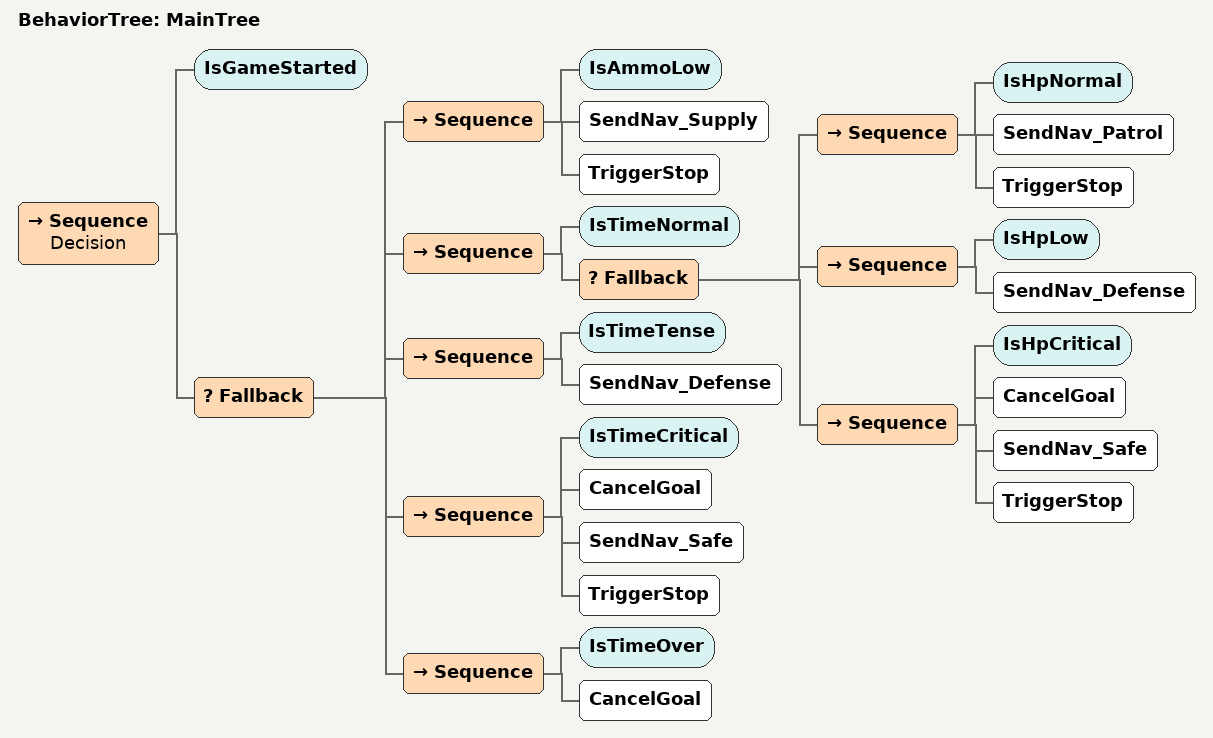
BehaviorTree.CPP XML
<root main_tree_to_execute="MainTree">
  <BehaviorTree ID="MainTree">

    <Sequence name="Decision">
      <IsGameStarted/>

      <Fallback>

        <!-- 弹药低 -> 补给（最高优先级） -->
        <Sequence>
          <IsAmmoLow/>
          <SendNav_Supply/>
          <TriggerStop/>
        </Sequence>

        <!-- 时间正常/充足 -> 根据血量 -->
        <Sequence>
          <IsTimeNormal/>
          <Fallback>
            <Sequence>
              <IsHpNormal/>
              <SendNav_Patrol/>
              <TriggerStop/>
            </Sequence>

            <Sequence>
              <IsHpLow/>
              <SendNav_Defense/>
            </Sequence>

            <Sequence>
              <IsHpCritical/>
              <CancelGoal/>
              <SendNav_Safe/>
              <TriggerStop/>
            </Sequence>
          </Fallback>
        </Sequence>

        <!-- 时间紧张 -> 退防 -->
        <Sequence>
          <IsTimeTense/>
          <SendNav_Defense/>
        </Sequence>

        <!-- 时间危急 -> 取消+安全点 -->
        <Sequence>
          <IsTimeCritical/>
          <CancelGoal/>
          <SendNav_Safe/>
          <TriggerStop/>
        </Sequence>

        <!-- 比赛结束 -> 取消当前任务 -->
        <Sequence>
          <IsTimeOver/>
          <CancelGoal/>
        </Sequence>

      </Fallback>
    </Sequence>

  </BehaviorTree>
</root>
